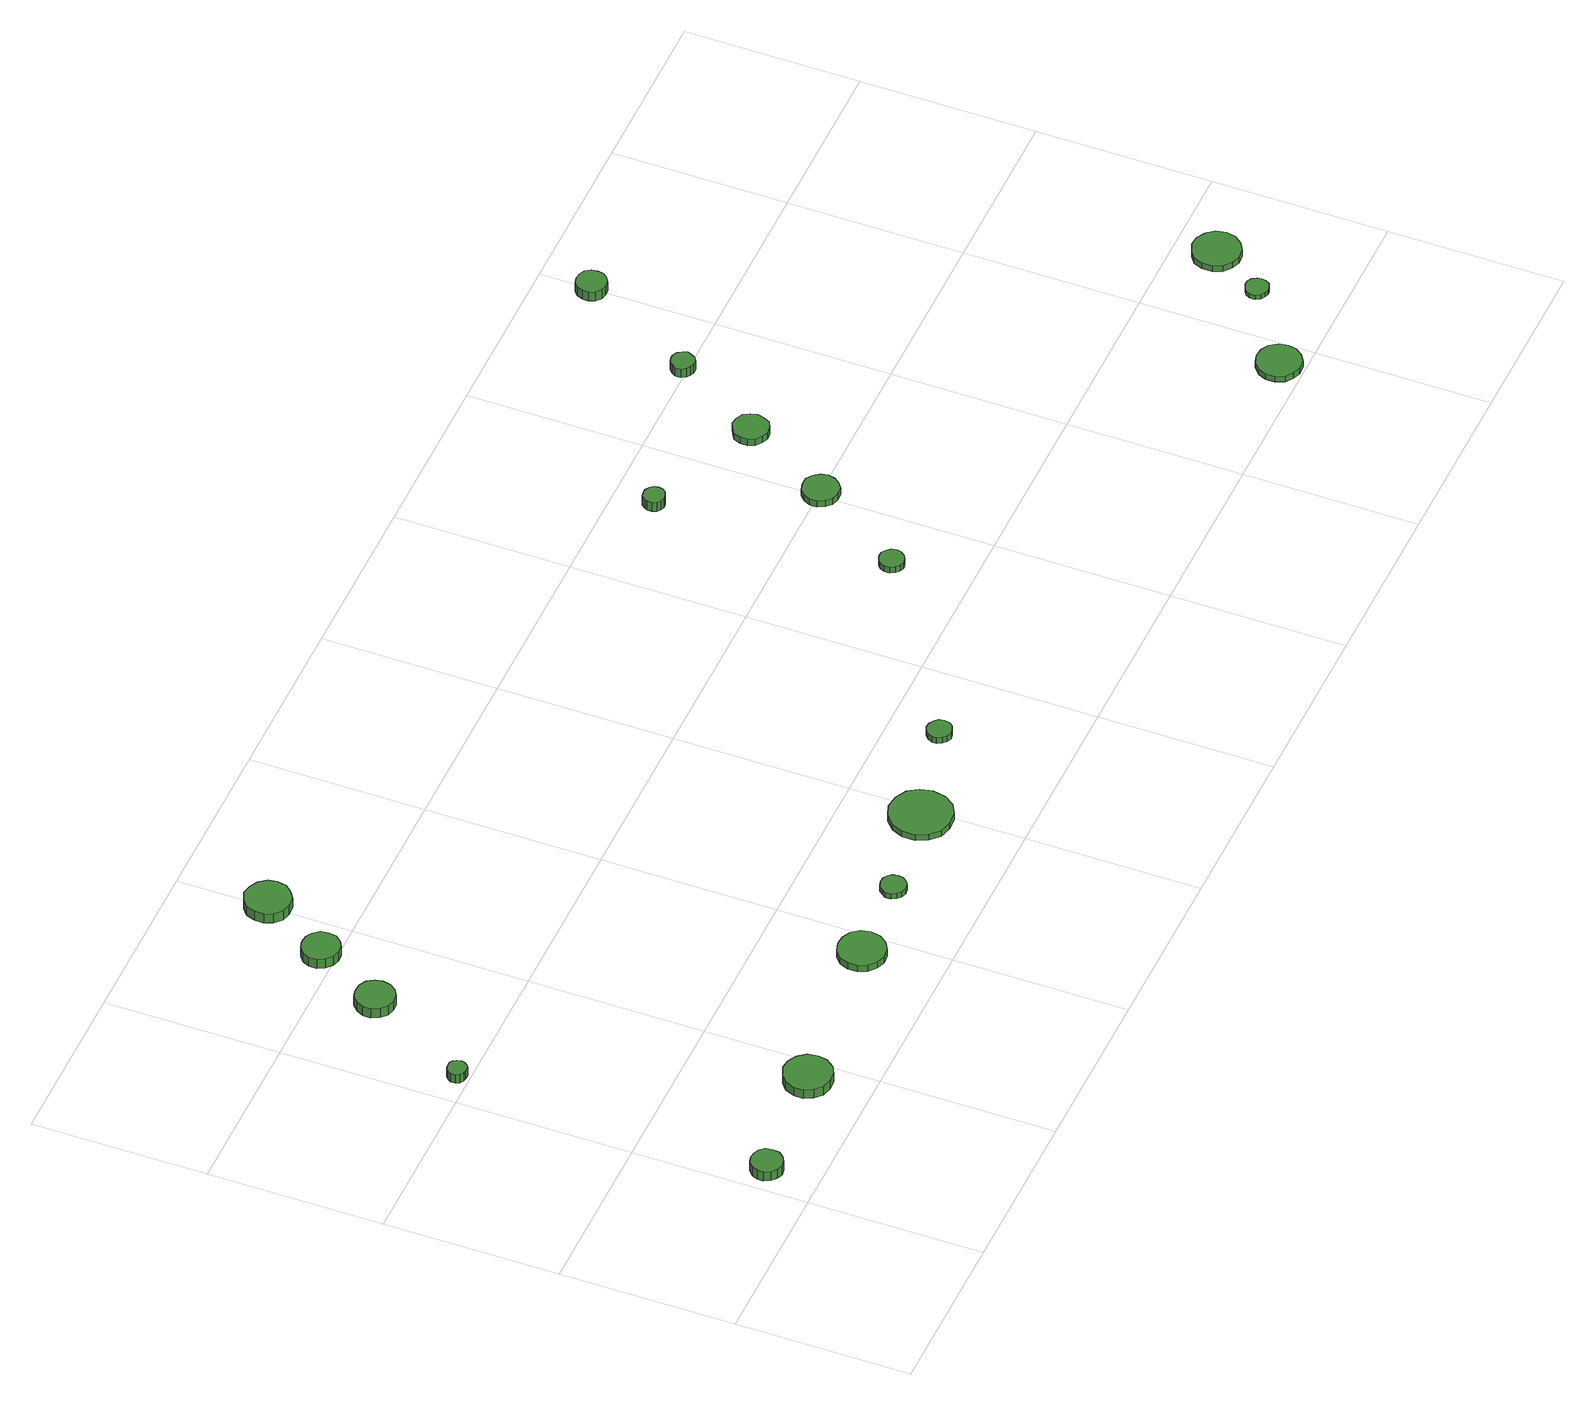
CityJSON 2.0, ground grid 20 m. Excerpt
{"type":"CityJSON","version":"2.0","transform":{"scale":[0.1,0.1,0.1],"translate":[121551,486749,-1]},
"CityObjects":{
"tree1":{"type":"SolitaryVegetationObject","attributes":{"function":"something"},"geometry":[{"type":"MultiSurface","lod":"1","boundaries":[[[0,1,2,3,4,5,6,7,8,9,10,11,12,13,14]],[[15,16,17,18,19,20,21,22,23,24,25,26,27,28,29]],[[0,29,28,1]],[[1,28,27,2]],[[2,27,26,3]],[[3,26,25,4]],[[4,25,24,5]],[[5,24,23,6]],[[6,23,22,7]],[[7,22,21,8]],[[8,21,20,9]],[[9,20,19,10]],[[10,19,18,11]],[[11,18,17,12]],[[12,17,16,13]],[[13,16,15,14]],[[14,15,29,0]]]}]},
"tree2":{"type":"SolitaryVegetationObject","attributes":{"function":"something"},"geometry":[{"type":"MultiSurface","lod":"1","boundaries":[[[30,31,32,33,34,35,36,37,38,39,40,41,42,43,44]],[[45,46,47,48,49,50,51,52,53,54,55,56,57,58,59]],[[30,59,58,31]],[[31,58,57,32]],[[32,57,56,33]],[[33,56,55,34]],[[34,55,54,35]],[[35,54,53,36]],[[36,53,52,37]],[[37,52,51,38]],[[38,51,50,39]],[[39,50,49,40]],[[40,49,48,41]],[[41,48,47,42]],[[42,47,46,43]],[[43,46,45,44]],[[44,45,59,30]]]}]},
"tree3":{"type":"SolitaryVegetationObject","attributes":{"function":"something"},"geometry":[{"type":"MultiSurface","lod":"1","boundaries":[[[60,61,62,63,64,65,66,67,68,69,70,71,72,73,74]],[[75,76,77,78,79,80,81,82,83,84,85,86,87,88,89]],[[60,89,88,61]],[[61,88,87,62]],[[62,87,86,63]],[[63,86,85,64]],[[64,85,84,65]],[[65,84,83,66]],[[66,83,82,67]],[[67,82,81,68]],[[68,81,80,69]],[[69,80,79,70]],[[70,79,78,71]],[[71,78,77,72]],[[72,77,76,73]],[[73,76,75,74]],[[74,75,89,60]]]}]},
"tree4":{"type":"SolitaryVegetationObject","attributes":{"function":"something"},"geometry":[{"type":"MultiSurface","lod":"1","boundaries":[[[90,91,92,93,94,95,96,97,98,99,100,101,102,103,104]],[[105,106,107,108,109,110,111,112,113,114,115,116,117,118,119]],[[90,119,118,91]],[[91,118,117,92]],[[92,117,116,93]],[[93,116,115,94]],[[94,115,114,95]],[[95,114,113,96]],[[96,113,112,97]],[[97,112,111,98]],[[98,111,110,99]],[[99,110,109,100]],[[100,109,108,101]],[[101,108,107,102]],[[102,107,106,103]],[[103,106,105,104]],[[104,105,119,90]]]}]},
"tree5":{"type":"SolitaryVegetationObject","attributes":{"function":"something"},"geometry":[{"type":"MultiSurface","lod":"1","boundaries":[[[120,121,122,123,124,125,126,127,128,129,130,131,132,133,134]],[[135,136,137,138,139,140,141,142,143,144,145,146,147,148,149]],[[120,149,148,121]],[[121,148,147,122]],[[122,147,146,123]],[[123,146,145,124]],[[124,145,144,125]],[[125,144,143,126]],[[126,143,142,127]],[[127,142,141,128]],[[128,141,140,129]],[[129,140,139,130]],[[130,139,138,131]],[[131,138,137,132]],[[132,137,136,133]],[[133,136,135,134]],[[134,135,149,120]]]}]},
"tree6":{"type":"SolitaryVegetationObject","attributes":{"function":"something"},"geometry":[{"type":"MultiSurface","lod":"1","boundaries":[[[150,151,152,153,154,155,156,157,158,159,160,161,162,163,164]],[[165,166,167,168,169,170,171,172,173,174,175,176,177,178,179]],[[150,179,178,151]],[[151,178,177,152]],[[152,177,176,153]],[[153,176,175,154]],[[154,175,174,155]],[[155,174,173,156]],[[156,173,172,157]],[[157,172,171,158]],[[158,171,170,159]],[[159,170,169,160]],[[160,169,168,161]],[[161,168,167,162]],[[162,167,166,163]],[[163,166,165,164]],[[164,165,179,150]]]}]},
"tree7":{"type":"SolitaryVegetationObject","attributes":{"function":"something"},"geometry":[{"type":"MultiSurface","lod":"1","boundaries":[[[180,181,182,183,184,185,186,187,188,189,190,191,192,193,194]],[[195,196,197,198,199,200,201,202,203,204,205,206,207,208,209]],[[180,209,208,181]],[[181,208,207,182]],[[182,207,206,183]],[[183,206,205,184]],[[184,205,204,185]],[[185,204,203,186]],[[186,203,202,187]],[[187,202,201,188]],[[188,201,200,189]],[[189,200,199,190]],[[190,199,198,191]],[[191,198,197,192]],[[192,197,196,193]],[[193,196,195,194]],[[194,195,209,180]]]}]},
"tree8":{"type":"SolitaryVegetationObject","attributes":{"function":"something"},"geometry":[{"type":"MultiSurface","lod":"1","boundaries":[[[210,211,212,213,214,215,216,217,218,219,220,221,222,223,224]],[[225,226,227,228,229,230,231,232,233,234,235,236,237,238,239]],[[210,239,238,211]],[[211,238,237,212]],[[212,237,236,213]],[[213,236,235,214]],[[214,235,234,215]],[[215,234,233,216]],[[216,233,232,217]],[[217,232,231,218]],[[218,231,230,219]],[[219,230,229,220]],[[220,229,228,221]],[[221,228,227,222]],[[222,227,226,223]],[[223,226,225,224]],[[224,225,239,210]]]}]},
"tree9":{"type":"SolitaryVegetationObject","attributes":{"function":"something"},"geometry":[{"type":"MultiSurface","lod":"1","boundaries":[[[240,241,242,243,244,245,246,247,248,249,250,251,252,253,254]],[[255,256,257,258,259,260,261,262,263,264,265,266,267,268,269]],[[240,269,268,241]],[[241,268,267,242]],[[242,267,266,243]],[[243,266,265,244]],[[244,265,264,245]],[[245,264,263,246]],[[246,263,262,247]],[[247,262,261,248]],[[248,261,260,249]],[[249,260,259,250]],[[250,259,258,251]],[[251,258,257,252]],[[252,257,256,253]],[[253,256,255,254]],[[254,255,269,240]]]}]},
"tree10":{"type":"SolitaryVegetationObject","attributes":{"function":"something"},"geometry":[{"type":"MultiSurface","lod":"1","boundaries":[[[270,271,272,273,274,275,276,277,278,279,280,281,282,283,284]],[[285,286,287,288,289,290,291,292,293,294,295,296,297,298,299]],[[270,299,298,271]],[[271,298,297,272]],[[272,297,296,273]],[[273,296,295,274]],[[274,295,294,275]],[[275,294,293,276]],[[276,293,292,277]],[[277,292,291,278]],[[278,291,290,279]],[[279,290,289,280]],[[280,289,288,281]],[[281,288,287,282]],[[282,287,286,283]],[[283,286,285,284]],[[284,285,299,270]]]}]},
"tree11":{"type":"SolitaryVegetationObject","attributes":{"function":"something"},"geometry":[{"type":"MultiSurface","lod":"1","boundaries":[[[300,301,302,303,304,305,306,307,308,309,310,311,312,313,314]],[[315,316,317,318,319,320,321,322,323,324,325,326,327,328,329]],[[300,329,328,301]],[[301,328,327,302]],[[302,327,326,303]],[[303,326,325,304]],[[304,325,324,305]],[[305,324,323,306]],[[306,323,322,307]],[[307,322,321,308]],[[308,321,320,309]],[[309,320,319,310]],[[310,319,318,311]],[[311,318,317,312]],[[312,317,316,313]],[[313,316,315,314]],[[314,315,329,300]]]}]},
"tree12":{"type":"SolitaryVegetationObject","attributes":{"function":"something"},"geometry":[{"type":"MultiSurface","lod":"1","boundaries":[[[330,331,332,333,334,335,336,337,338,339,340,341,342,343,344]],[[345,346,347,348,349,350,351,352,353,354,355,356,357,358,359]],[[330,359,358,331]],[[331,358,357,332]],[[332,357,356,333]],[[333,356,355,334]],[[334,355,354,335]],[[335,354,353,336]],[[336,353,352,337]],[[337,352,351,338]],[[338,351,350,339]],[[339,350,349,340]],[[340,349,348,341]],[[341,348,347,342]],[[342,347,346,343]],[[343,346,345,344]],[[344,345,359,330]]]}]},
"tree13":{"type":"SolitaryVegetationObject","attributes":{"function":"something"},"geometry":[{"type":"MultiSurface","lod":"1","boundaries":[[[360,361,362,363,364,365,366,367,368,369,370,371,372,373,374]],[[375,376,377,378,379,380,381,382,383,384,385,386,387,388,389]],[[360,389,388,361]],[[361,388,387,362]],[[362,387,386,363]],[[363,386,385,364]],[[364,385,384,365]],[[365,384,383,366]],[[366,383,382,367]],[[367,382,381,368]],[[368,381,380,369]],[[369,380,379,370]],[[370,379,378,371]],[[371,378,377,372]],[[372,377,376,373]],[[373,376,375,374]],[[374,375,389,360]]]}]},
"tree14":{"type":"SolitaryVegetationObject","attributes":{"function":"something"},"geometry":[{"type":"MultiSurface","lod":"1","boundaries":[[[390,391,392,393,394,395,396,397,398,399,400,401,402,403,404]],[[405,406,407,408,409,410,411,412,413,414,415,416,417,418,419]],[[390,419,418,391]],[[391,418,417,392]],[[392,417,416,393]],[[393,416,415,394]],[[394,415,414,395]],[[395,414,413,396]],[[396,413,412,397]],[[397,412,411,398]],[[398,411,410,399]],[[399,410,409,400]],[[400,409,408,401]],[[401,408,407,402]],[[402,407,406,403]],[[403,406,405,404]],[[404,405,419,390]]]}]},
"tree15":{"type":"SolitaryVegetationObject","attributes":{"function":"something"},"geometry":[{"type":"MultiSurface","lod":"1","boundaries":[[[420,421,422,423,424,425,426,427,428,429,430,431,432,433,434]],[[435,436,437,438,439,440,441,442,443,444,445,446,447,448,449]],[[420,449,448,421]],[[421,448,447,422]],[[422,447,446,423]],[[423,446,445,424]],[[424,445,444,425]],[[425,444,443,426]],[[426,443,442,427]],[[427,442,441,428]],[[428,441,440,429]],[[429,440,439,430]],[[430,439,438,431]],[[431,438,437,432]],[[432,437,436,433]],[[433,436,435,434]],[[434,435,449,420]]]}]},
"tree16":{"type":"SolitaryVegetationObject","attributes":{"function":"something"},"geometry":[{"type":"MultiSurface","lod":"1","boundaries":[[[450,451,452,453,454,455,456,457,458,459,460,461,462,463,464]],[[465,466,467,468,469,470,471,472,473,474,475,476,477,478,479]],[[450,479,478,451]],[[451,478,477,452]],[[452,477,476,453]],[[453,476,475,454]],[[454,475,474,455]],[[455,474,473,456]],[[456,473,472,457]],[[457,472,471,458]],[[458,471,470,459]],[[459,470,469,460]],[[460,469,468,461]],[[461,468,467,462]],[[462,467,466,463]],[[463,466,465,464]],[[464,465,479,450]]]}]},
"tree17":{"type":"SolitaryVegetationObject","attributes":{"function":"something"},"geometry":[{"type":"MultiSurface","lod":"1","boundaries":[[[480,481,482,483,484,485,486,487,488,489,490,491,492,493,494]],[[495,496,497,498,499,500,501,502,503,504,505,506,507,508,509]],[[480,509,508,481]],[[481,508,507,482]],[[482,507,506,483]],[[483,506,505,484]],[[484,505,504,485]],[[485,504,503,486]],[[486,503,502,487]],[[487,502,501,488]],[[488,501,500,489]],[[489,500,499,490]],[[490,499,498,491]],[[491,498,497,492]],[[492,497,496,493]],[[493,496,495,494]],[[494,495,509,480]]]}]},
"tree18":{"type":"SolitaryVegetationObject","attributes":{"function":"something"},"geometry":[{"type":"MultiSurface","lod":"1","boundaries":[[[510,511,512,513,514,515,516,517,518,519,520,521,522,523,524]],[[525,526,527,528,529,530,531,532,533,534,535,536,537,538,539]],[[510,539,538,511]],[[511,538,537,512]],[[512,537,536,513]],[[513,536,535,514]],[[514,535,534,515]],[[515,534,533,516]],[[516,533,532,517]],[[517,532,531,518]],[[518,531,530,519]],[[519,530,529,520]],[[520,529,528,521]],[[521,528,527,522]],[[522,527,526,523]],[[523,526,525,524]],[[524,525,539,510]]]}]},
"tree19":{"type":"SolitaryVegetationObject","attributes":{"function":"something"},"geometry":[{"type":"MultiSurface","lod":"1","boundaries":[[[540,541,542,543,544,545,546,547,548,549,550,551,552,553,554]],[[555,556,557,558,559,560,561,562,563,564,565,566,567,568,569]],[[540,569,568,541]],[[541,568,567,542]],[[542,567,566,543]],[[543,566,565,544]],[[544,565,564,545]],[[545,564,563,546]],[[546,563,562,547]],[[547,562,561,548]],[[548,561,560,549]],[[549,560,559,550]],[[550,559,558,551]],[[551,558,557,552]],[[552,557,556,553]],[[553,556,555,554]],[[554,555,569,540]]]}]}
},
"vertices":[
[44,57,25],[43,65,25],[38,71,25],[32,74,25],[25,75,25],[18,73,25],[12,68,25],[9,61,25],[9,54,25],[12,47,25],[18,42,25],[25,39,25],[32,40,25],[38,44,25],[43,50,25],[43,50,12],[38,44,12],[32,40,12],[25,39,12],[18,42,12],[12,47,12],[9,54,12],[9,61,12],[12,68,12],[18,73,12],[25,75,12],[32,74,12],[38,71,12],[43,65,12],[44,57,12],
[50,414,19],[49,419,19],[46,423,19],[43,425,19],[38,425,19],[34,424,19],[30,421,19],[28,417,19],[28,412,19],[30,408,19],[34,405,19],[38,404,19],[43,404,19],[46,406,19],[49,410,19],[49,410,7],[46,406,7],[43,404,7],[38,404,7],[34,405,7],[30,408,7],[28,412,7],[28,417,7],[30,421,7],[34,424,7],[38,425,7],[43,425,7],[46,423,7],[49,419,7],[50,414,7],
[200,71,19],[198,82,19],[191,91,19],[181,97,19],[170,98,19],[159,94,19],[151,87,19],[146,76,19],[146,65,19],[151,55,19],[159,47,19],[170,44,19],[181,45,19],[191,50,19],[198,60,19],[198,60,7],[191,50,7],[181,45,7],[170,44,7],[159,47,7],[151,55,7],[146,65,7],[146,76,7],[151,87,7],[159,94,7],[170,98,7],[181,97,7],[191,91,7],[198,82,7],[200,71,7],
[130,536,20],[128,545,20],[123,553,20],[115,557,20],[106,558,20],[97,556,20],[90,549,20],[86,541,20],[86,532,20],[90,523,20],[97,517,20],[106,514,20],[115,515,20],[123,520,20],[128,527,20],[128,527,7],[123,520,7],[115,515,7],[106,514,7],[97,517,7],[90,523,7],[86,532,7],[86,541,7],[90,549,7],[97,556,7],[106,558,7],[115,557,7],[123,553,7],[128,545,7],[130,536,7],
[173,616,23],[172,625,23],[166,632,23],[159,636,23],[150,637,23],[142,635,23],[135,629,23],[131,621,23],[131,612,23],[135,604,23],[142,598,23],[150,595,23],[159,596,23],[166,600,23],[172,607,23],[172,607,10],[166,600,10],[159,596,10],[150,595,10],[142,598,10],[135,604,10],[131,612,10],[131,621,10],[135,629,10],[142,635,10],[150,637,10],[159,636,10],[166,632,10],[172,625,10],[173,616,10],
[399,92,16],[397,103,16],[390,112,16],[380,117,16],[369,118,16],[359,115,16],[350,107,16],[346,97,16],[346,86,16],[350,76,16],[359,69,16],[369,65,16],[380,66,16],[390,72,16],[397,81,16],[397,81,7],[390,72,7],[380,66,7],[369,65,7],[359,69,7],[350,76,7],[346,86,7],[346,97,7],[350,107,7],[359,115,7],[369,118,7],[380,117,7],[390,112,7],[397,103,7],[399,92,7],
[223,695,25],[221,705,25],[214,714,25],[205,719,25],[194,721,25],[184,717,25],[176,710,25],[172,700,25],[172,689,25],[176,680,25],[184,672,25],[194,669,25],[205,670,25],[214,676,25],[221,684,25],[221,684,12],[214,676,12],[205,670,12],[194,669,12],[184,672,12],[176,680,12],[172,689,12],[172,700,12],[176,710,12],[184,717,12],[194,721,12],[205,719,12],[214,714,12],[221,705,12],[223,695,12],
[491,99,14],[490,105,14],[486,110,14],[481,113,14],[475,113,14],[469,111,14],[465,107,14],[462,102,14],[462,96,14],[465,90,14],[469,86,14],[475,84,14],[481,85,14],[486,88,14],[490,93,14],[490,93,7],[486,88,7],[481,85,7],[475,84,7],[469,86,7],[465,90,7],[462,96,7],[462,102,7],[465,107,7],[469,111,7],[475,113,7],[481,113,7],[486,110,7],[490,105,7],[491,99,7],
[623,114,15],[620,128,15],[612,140,15],[599,147,15],[584,149,15],[570,144,15],[560,134,15],[554,121,15],[554,106,15],[560,93,15],[570,83,15],[584,79,15],[599,80,15],[612,87,15],[620,99,15],[620,99,7],[612,87,7],[599,80,7],[584,79,7],[570,83,7],[560,93,7],[554,106,7],[554,121,7],[560,134,7],[570,144,7],[584,149,7],[599,147,7],[612,140,7],[620,128,7],[623,114,7],
[727,144,15],[726,150,15],[722,154,15],[717,157,15],[711,158,15],[706,156,15],[702,152,15],[699,147,15],[699,141,15],[702,136,15],[706,132,15],[711,130,15],[717,131,15],[722,133,15],[726,138,15],[726,138,7],[722,133,7],[717,131,7],[711,130,7],[706,132,7],[702,136,7],[699,141,7],[699,147,7],[702,152,7],[706,156,7],[711,158,7],[717,157,7],[722,154,7],[726,150,7],[727,144,7],
[948,289,15],[947,295,15],[943,300,15],[938,303,15],[932,303,15],[927,301,15],[923,298,15],[920,292,15],[920,286,15],[923,281,15],[927,277,15],[932,275,15],[938,276,15],[943,279,15],[947,284,15],[947,284,7],[943,279,7],[938,276,7],[932,275,7],[927,277,7],[923,281,7],[920,286,7],[920,292,7],[923,298,7],[927,301,7],[932,303,7],[938,303,7],[943,300,7],[947,295,7],[948,289,7],
[936,555,20],[935,560,20],[932,564,20],[927,567,20],[922,567,20],[917,566,20],[914,562,20],[912,558,20],[912,553,20],[914,548,20],[917,545,20],[922,543,20],[927,544,20],[932,546,20],[935,550,20],[935,550,7],[932,546,7],[927,544,7],[922,543,7],[917,545,7],[914,548,7],[912,553,7],[912,558,7],[914,562,7],[917,566,7],[922,567,7],[927,567,7],[932,564,7],[935,560,7],[936,555,7],
[1025,399,16],[1023,407,16],[1018,414,16],[1011,419,16],[1002,419,16],[994,417,16],[988,411,16],[984,403,16],[984,395,16],[988,387,16],[994,381,16],[1002,379,16],[1011,379,16],[1018,384,16],[1023,391,16],[1023,391,7],[1018,384,7],[1011,379,7],[1002,379,7],[994,381,7],[988,387,7],[984,395,7],[984,403,7],[988,411,7],[994,417,7],[1002,419,7],[1011,419,7],[1018,414,7],[1023,407,7],[1025,399,7],
[1081,502,17],[1079,510,17],[1075,517,17],[1067,521,17],[1059,522,17],[1052,519,17],[1045,514,17],[1042,506,17],[1042,498,17],[1045,490,17],[1052,485,17],[1059,482,17],[1067,483,17],[1075,487,17],[1079,494,17],[1079,494,8],[1075,487,8],[1067,483,8],[1059,482,8],[1052,485,8],[1045,490,8],[1042,498,8],[1042,506,8],[1045,514,8],[1052,519,8],[1059,522,8],[1067,521,8],[1075,517,8],[1079,510,8],[1081,502,8],
[1135,604,23],[1133,609,23],[1130,614,23],[1125,617,23],[1120,617,23],[1115,616,23],[1111,612,23],[1108,607,23],[1108,601,23],[1111,596,23],[1115,593,23],[1120,591,23],[1125,591,23],[1130,594,23],[1133,599,23],[1133,599,11],[1130,594,11],[1125,591,11],[1120,591,11],[1115,593,11],[1111,596,11],[1108,601,11],[1108,607,11],[1111,612,11],[1115,616,11],[1120,617,11],[1125,617,11],[1130,614,11],[1133,609,11],[1135,604,11],
[1391,27,17],[1389,37,17],[1383,46,17],[1374,51,17],[1363,52,17],[1354,49,17],[1346,42,17],[1342,32,17],[1342,22,17],[1346,12,17],[1354,6,17],[1363,2,17],[1374,3,17],[1383,9,17],[1389,17,17],[1389,17,9],[1383,9,9],[1374,3,9],[1363,2,9],[1354,6,9],[1346,12,9],[1342,22,9],[1342,32,9],[1346,42,9],[1354,49,9],[1363,52,9],[1374,51,9],[1383,46,9],[1389,37,9],[1391,27,9],
[1211,738,25],[1210,745,25],[1206,751,25],[1200,754,25],[1193,755,25],[1186,753,25],[1181,748,25],[1178,742,25],[1178,735,25],[1181,728,25],[1186,723,25],[1193,721,25],[1200,722,25],[1206,726,25],[1210,731,25],[1210,731,12],[1206,726,12],[1200,722,12],[1193,721,12],[1186,723,12],[1181,728,12],[1178,735,12],[1178,742,12],[1181,748,12],[1186,753,12],[1193,755,12],[1200,754,12],[1206,751,12],[1210,745,12],[1211,738,12],
[1476,92,15],[1475,97,15],[1472,102,15],[1467,105,15],[1462,105,15],[1457,103,15],[1453,100,15],[1450,95,15],[1450,89,15],[1453,84,15],[1457,81,15],[1462,79,15],[1467,80,15],[1472,82,15],[1475,87,15],[1475,87,9],[1472,82,9],[1467,80,9],[1462,79,9],[1457,81,9],[1453,84,9],[1450,89,9],[1450,95,9],[1453,100,9],[1457,103,9],[1462,105,9],[1467,105,9],[1472,102,9],[1475,97,9],[1476,92,9],
[1526,153,16],[1524,164,16],[1517,173,16],[1507,179,16],[1496,180,16],[1486,176,16],[1477,169,16],[1473,159,16],[1473,147,16],[1477,137,16],[1486,130,16],[1496,126,16],[1507,127,16],[1517,133,16],[1524,142,16],[1524,142,8],[1517,133,8],[1507,127,8],[1496,126,8],[1486,130,8],[1477,137,8],[1473,147,8],[1473,159,8],[1477,169,8],[1486,176,8],[1496,180,8],[1507,179,8],[1517,173,8],[1524,164,8],[1526,153,8]
]}
